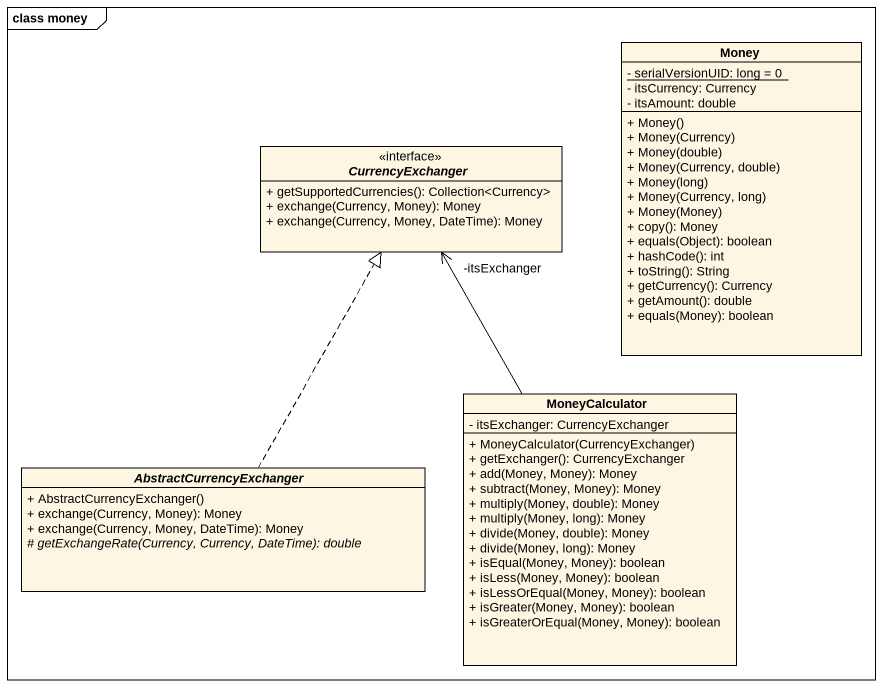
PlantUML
@startuml
mainframe class money
hide circle
hide empty members
skinparam classAttributeIconSize 0
class Money {
  {static} - serialVersionUID: long = 0
  - itsCurrency: Currency
  - itsAmount: double
  + Money()
  + Money(Currency)
  + Money(double)
  + Money(Currency, double)
  + Money(long)
  + Money(Currency, long)
  + Money(Money)
  + copy(): Money
  + equals(Object): boolean
  + hashCode(): int
  + toString(): String
  + getCurrency(): Currency
  + getAmount(): double
  + equals(Money): boolean
}
interface CurrencyExchanger <<interface>> {
  + getSupportedCurrencies(): Collection<Currency>
  + exchange(Currency, Money): Money
  + exchange(Currency, Money, DateTime): Money
}
class MoneyCalculator {
  - itsExchanger: CurrencyExchanger
  + MoneyCalculator(CurrencyExchanger)
  + getExchanger(): CurrencyExchanger
  + add(Money, Money): Money
  + subtract(Money, Money): Money
  + multiply(Money, double): Money
  + multiply(Money, long): Money
  + divide(Money, double): Money
  + divide(Money, long): Money
  + isEqual(Money, Money): boolean
  + isLess(Money, Money): boolean
  + isLessOrEqual(Money, Money): boolean
  + isGreater(Money, Money): boolean
  + isGreaterOrEqual(Money, Money): boolean
}
abstract class AbstractCurrencyExchanger {
  + AbstractCurrencyExchanger()
  + exchange(Currency, Money): Money
  + exchange(Currency, Money, DateTime): Money
  {abstract} # getExchangeRate(Currency, Currency, DateTime): double
}
MoneyCalculator -up-> "-itsExchanger" CurrencyExchanger
AbstractCurrencyExchanger .up.|> CurrencyExchanger
@enduml
